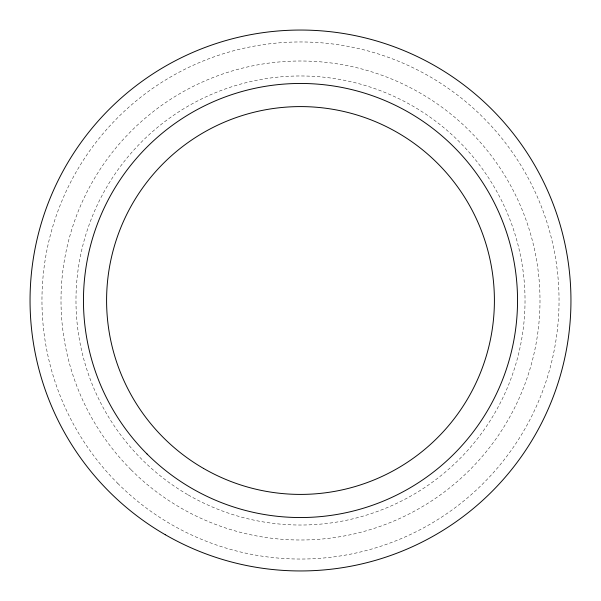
<?xml version="1.0" encoding="UTF-8"?>
<svg xmlns="http://www.w3.org/2000/svg" width="601" height="601" viewBox="0 0 601 601"><rect width="100%" height="100%" fill="white"/><g stroke="black" fill="none" stroke-linecap="round" stroke-linejoin="round"><path stroke-width="0.45" stroke-dasharray="3 2.25" d="M117.683 483.317A258.543 258.543 0 0 0 550.231 367.414A258.543 258.543 0 0 0 233.586 50.769A258.543 258.543 0 0 0 117.683 483.317M188.241 494.946A224.526 224.526 0 0 0 525.026 300.5A224.526 224.526 0 0 0 188.241 106.054A224.526 224.526 0 0 0 188.241 494.946M131.153 469.847A239.491 239.491 0 0 0 531.832 362.486A239.491 239.491 0 0 0 238.514 69.168A239.491 239.491 0 0 0 131.153 469.847"/><path stroke-width="0.9" d="M203.544 468.427A193.905 193.905 0 0 0 494.405 300.5A193.905 193.905 0 0 0 203.544 132.573A193.905 193.905 0 0 0 203.544 468.427M165.275 534.717A270.45 270.45 0 0 0 570.95 300.5A270.45 270.45 0 0 0 165.275 66.283A270.45 270.45 0 0 0 165.275 534.717M147.027 453.973A217.044 217.044 0 0 0 510.144 356.671A217.044 217.044 0 0 0 244.329 90.856A217.044 217.044 0 0 0 147.027 453.973"/></g></svg>
